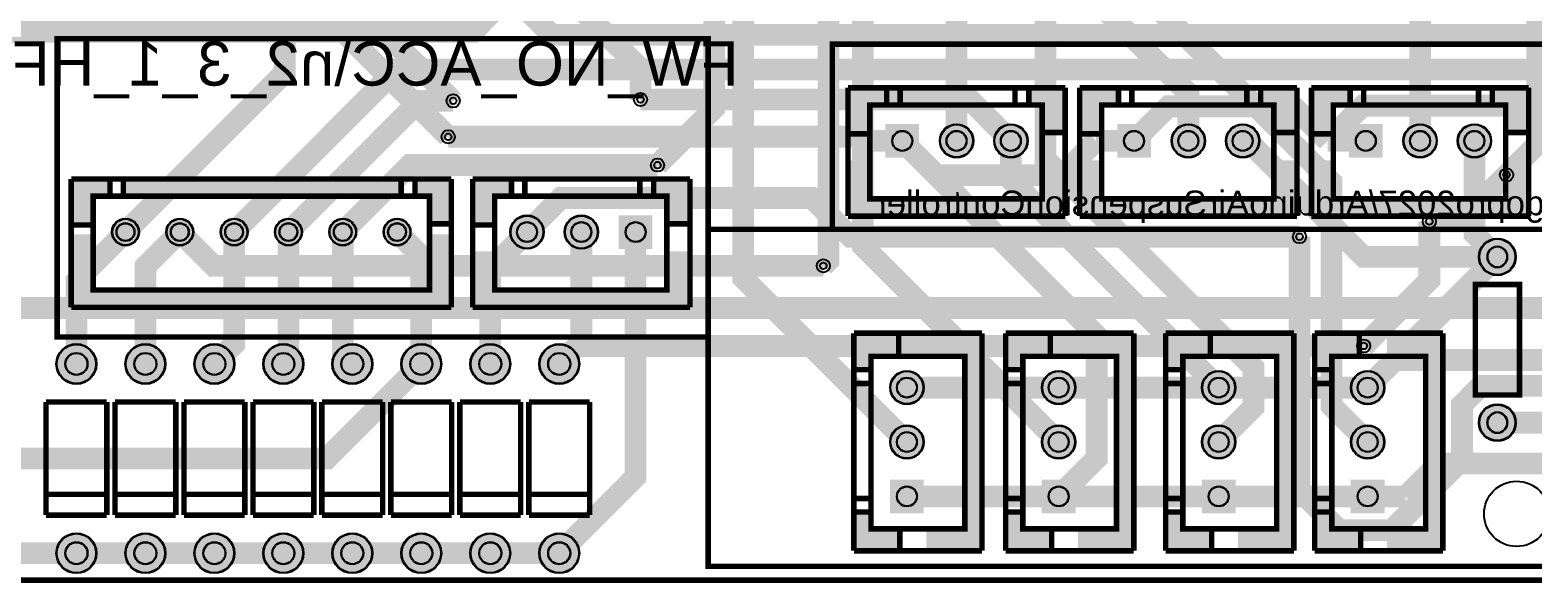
# Model space of a CAD drawing. Header units: millimetres. Extents: x -129 to 177, y 15 to 147.
# Drawn here: x 49.9 to 119.1, y 14.7 to 40.1 of the extents above; entities that cross this region are included whole.
import ezdxf

# ---------------------------------------------------------------- set-up
doc = ezdxf.new("R2010")
doc.units = ezdxf.units.MM
for name, color, linetype, true_color in [('BoardOutLine', 7, 'Continuous', 0xff00ff), ('BottomLayer', 7, 'Continuous', 0x0000ff), ('BottomSolderMaskLayer', 7, 'Continuous', 0xaa00ff), ('Document', 7, 'Continuous', 0xffffff), ('Hole', 7, 'Continuous', 0x222222), ('Multi-Layer', 7, 'Continuous', 0xc0c0c0), ('TopLayer', 7, 'Continuous', 0xff0000), ('TopSilkLayer', 7, 'Continuous', 0xffcc00), ('TopSolderMaskLayer', 7, 'Continuous', 0x800080)]:
    doc.layers.add(name, color=color, linetype=linetype, true_color=true_color)
doc.styles.get("Standard").update_dxf_attribs({"font": 'arial.ttf'})

msp = doc.modelspace()

# ---------------------------------------------------------------- hatches: boundary and pattern name
at = {"layer": 'BottomSolderMaskLayer'}
for points in [[(89.308, 35.827), (90.859, 35.827), (90.859, 34.277), (89.308, 34.277)], [(91.808, 35.052, 1), (93.359, 35.052, 1)], [(94.308, 35.052, 1), (95.859, 35.052, 1)], [(99.976, 35.827), (101.527, 35.827), (101.527, 34.277), (99.976, 34.277)], [(102.476, 35.052, 1), (104.027, 35.052, 1)], [(104.976, 35.052, 1), (106.527, 35.052, 1)], [(110.644, 35.827), (112.195, 35.827), (112.195, 34.277), (110.644, 34.277)], [(113.144, 35.052, 1), (114.695, 35.052, 1)], [(115.644, 35.052, 1), (117.195, 35.052, 1)], [(53.704, 30.861, 1), (54.954, 30.861, 1)], [(56.204, 30.861, 1), (57.454, 30.861, 1)], [(58.704, 30.861, 1), (59.954, 30.861, 1)], [(61.204, 30.861, 1), (62.454, 30.861, 1)], [(63.704, 30.861, 1), (64.954, 30.861, 1)], [(66.204, 30.861, 1), (67.454, 30.861, 1)], [(72.036, 30.861, 1), (73.587, 30.861, 1)], [(74.536, 30.861, 1), (76.087, 30.861, 1)], [(77.036, 31.636), (78.587, 31.636), (78.587, 30.086), (77.036, 30.086)], [(116.624, 29.718, 1), (118.326, 29.718, 1)], [(51.145, 24.797, 1), (52.996, 24.797, 1)], [(54.32, 24.797, 1), (56.171, 24.797, 1)], [(57.495, 24.797, 1), (59.346, 24.797, 1)], [(60.67, 24.797, 1), (62.521, 24.797, 1)], [(63.845, 24.797, 1), (65.696, 24.797, 1)], [(67.02, 24.797, 1), (68.871, 24.797, 1)], [(70.195, 24.797, 1), (72.046, 24.797, 1)], [(73.37, 24.797, 1), (75.221, 24.797, 1)], [(89.522, 23.709, 1), (91.073, 23.709, 1)], [(96.507, 23.709, 1), (98.058, 23.709, 1)], [(103.873, 23.709, 1), (105.424, 23.709, 1)], [(110.731, 23.709, 1), (112.282, 23.709, 1)], [(116.624, 22.098, 1), (118.326, 22.098, 1)], [(89.522, 21.209, 1), (91.073, 21.209, 1)], [(96.507, 21.209, 1), (98.058, 21.209, 1)], [(103.873, 21.209, 1), (105.424, 21.209, 1)], [(110.731, 21.209, 1), (112.282, 21.209, 1)], [(89.522, 17.934), (89.522, 19.484), (91.073, 19.484), (91.073, 17.934)], [(96.507, 17.934), (96.507, 19.484), (98.058, 19.484), (98.058, 17.934)], [(103.873, 17.934), (103.873, 19.484), (105.424, 19.484), (105.424, 17.934)], [(110.731, 17.934), (110.731, 19.484), (112.282, 19.484), (112.282, 17.934)], [(51.145, 16.097, 1), (52.996, 16.097, 1)], [(54.32, 16.097, 1), (56.171, 16.097, 1)], [(57.495, 16.097, 1), (59.346, 16.097, 1)], [(60.67, 16.097, 1), (62.521, 16.097, 1)], [(63.845, 16.097, 1), (65.696, 16.097, 1)], [(67.02, 16.097, 1), (68.871, 16.097, 1)], [(70.195, 16.097, 1), (72.046, 16.097, 1)], [(73.37, 16.097, 1), (75.221, 16.097, 1)]]:
    msp.add_hatch(color=256, dxfattribs=at).paths.add_polyline_path(points)
at = {"layer": 'Document'}
for points in [[(89.408, 37.465), (87.63, 37.465), (87.63, 35.433), (88.519, 35.433), (88.519, 36.703), (89.408, 36.703)], [(95.885, 37.465), (97.536, 37.465), (97.536, 35.433), (96.52, 35.433), (96.52, 36.703), (95.885, 36.703)], [(100.076, 37.465), (98.298, 37.465), (98.298, 35.433), (99.187, 35.433), (99.187, 36.703), (100.076, 36.703)], [(106.553, 37.465), (108.204, 37.465), (108.204, 35.433), (107.188, 35.433), (107.188, 36.703), (106.553, 36.703)], [(110.744, 37.465), (108.966, 37.465), (108.966, 35.433), (109.855, 35.433), (109.855, 36.703), (110.744, 36.703)], [(117.221, 37.465), (118.872, 37.465), (118.872, 35.433), (117.856, 35.433), (117.856, 36.703), (117.221, 36.703)], [(87.63, 34.163), (87.63, 31.623), (97.536, 31.623), (97.536, 34.163), (96.52, 34.163), (96.52, 32.385), (88.646, 32.385), (88.646, 34.163)], [(98.298, 34.163), (98.298, 31.623), (108.204, 31.623), (108.204, 34.163), (107.188, 34.163), (107.188, 32.385), (99.314, 32.385), (99.314, 34.163)], [(108.966, 34.163), (108.966, 31.623), (118.872, 31.623), (118.872, 34.163), (117.856, 34.163), (117.856, 32.385), (109.982, 32.385), (109.982, 34.163)], [(53.629, 32.511), (53.629, 33.311), (51.829, 33.311), (51.829, 31.161), (52.829, 31.161), (52.829, 32.511)], [(54.229, 33.311), (54.229, 32.511), (67.029, 32.511), (67.029, 33.311)], [(67.529, 32.511), (67.529, 33.311), (69.329, 33.311), (69.329, 31.161), (68.329, 31.161), (68.329, 32.511)], [(72.136, 33.274), (70.358, 33.274), (70.358, 31.242), (71.247, 31.242), (71.247, 32.512), (72.136, 32.512)], [(78.613, 33.274), (80.264, 33.274), (80.264, 31.242), (79.248, 31.242), (79.248, 32.512), (78.613, 32.512)], [(52.879, 30.761), (51.829, 30.761), (51.829, 27.411), (69.329, 27.411), (69.329, 30.761), (68.329, 30.761), (68.329, 28.211), (52.879, 28.211)], [(70.358, 29.972), (70.358, 27.432), (80.264, 27.432), (80.264, 29.972), (79.248, 29.972), (79.248, 28.194), (71.374, 28.194), (71.374, 29.972)], [(87.884, 24.511), (87.884, 26.162), (89.916, 26.162), (89.916, 25.146), (88.646, 25.146), (88.646, 24.511)], [(91.186, 16.256), (93.726, 16.256), (93.726, 26.162), (91.186, 26.162), (91.186, 25.146), (92.964, 25.146), (92.964, 17.272), (91.186, 17.272)], [(94.869, 24.511), (94.869, 26.162), (96.901, 26.162), (96.901, 25.146), (95.631, 25.146), (95.631, 24.511)], [(98.171, 16.256), (100.711, 16.256), (100.711, 26.162), (98.171, 26.162), (98.171, 25.146), (99.949, 25.146), (99.949, 17.272), (98.171, 17.272)], [(102.235, 24.511), (102.235, 26.162), (104.267, 26.162), (104.267, 25.146), (102.997, 25.146), (102.997, 24.511)], [(105.537, 16.256), (108.077, 16.256), (108.077, 26.162), (105.537, 26.162), (105.537, 25.146), (107.315, 25.146), (107.315, 17.272), (105.537, 17.272)], [(109.093, 24.511), (109.093, 26.162), (111.125, 26.162), (111.125, 25.146), (109.855, 25.146), (109.855, 24.511)], [(112.395, 16.256), (114.935, 16.256), (114.935, 26.162), (112.395, 26.162), (112.395, 25.146), (114.173, 25.146), (114.173, 17.272), (112.395, 17.272)], [(87.884, 18.034), (87.884, 16.256), (89.916, 16.256), (89.916, 17.145), (88.646, 17.145), (88.646, 18.034)], [(94.869, 18.034), (94.869, 16.256), (96.901, 16.256), (96.901, 17.145), (95.631, 17.145), (95.631, 18.034)], [(102.235, 18.034), (102.235, 16.256), (104.267, 16.256), (104.267, 17.145), (102.997, 17.145), (102.997, 18.034)], [(109.093, 18.034), (109.093, 16.256), (111.125, 16.256), (111.125, 17.145), (109.855, 17.145), (109.855, 18.034)]]:
    msp.add_hatch(color=256, dxfattribs=at).paths.add_polyline_path(points)
at = {"layer": 'Multi-Layer'}
for points in [[(89.333, 35.802), (90.833, 35.802), (90.833, 34.302), (89.333, 34.302)], [(91.833, 35.052, 1), (93.333, 35.052, 1)], [(94.333, 35.052, 1), (95.833, 35.052, 1)], [(100.001, 35.802), (101.501, 35.802), (101.501, 34.302), (100.001, 34.302)], [(102.501, 35.052, 1), (104.001, 35.052, 1)], [(105.001, 35.052, 1), (106.501, 35.052, 1)], [(110.669, 35.802), (112.169, 35.802), (112.169, 34.302), (110.669, 34.302)], [(113.169, 35.052, 1), (114.669, 35.052, 1)], [(115.669, 35.052, 1), (117.169, 35.052, 1)], [(53.729, 30.861, 1), (54.929, 30.861, 1)], [(56.229, 30.861, 1), (57.429, 30.861, 1)], [(58.729, 30.861, 1), (59.929, 30.861, 1)], [(61.229, 30.861, 1), (62.429, 30.861, 1)], [(63.729, 30.861, 1), (64.929, 30.861, 1)], [(66.229, 30.861, 1), (67.429, 30.861, 1)], [(72.061, 30.861, 1), (73.561, 30.861, 1)], [(74.561, 30.861, 1), (76.061, 30.861, 1)], [(77.061, 31.611), (78.561, 31.611), (78.561, 30.111), (77.061, 30.111)], [(116.65, 29.718, 1), (118.301, 29.718, 1)], [(51.17, 24.797, 1), (52.97, 24.797, 1)], [(54.345, 24.797, 1), (56.145, 24.797, 1)], [(57.52, 24.797, 1), (59.32, 24.797, 1)], [(60.695, 24.797, 1), (62.495, 24.797, 1)], [(63.87, 24.797, 1), (65.67, 24.797, 1)], [(67.045, 24.797, 1), (68.845, 24.797, 1)], [(70.22, 24.797, 1), (72.02, 24.797, 1)], [(73.395, 24.797, 1), (75.195, 24.797, 1)], [(89.547, 23.709, 1), (91.047, 23.709, 1)], [(96.532, 23.709, 1), (98.032, 23.709, 1)], [(103.898, 23.709, 1), (105.398, 23.709, 1)], [(110.756, 23.709, 1), (112.256, 23.709, 1)], [(116.65, 22.098, 1), (118.301, 22.098, 1)], [(89.547, 21.209, 1), (91.047, 21.209, 1)], [(96.532, 21.209, 1), (98.032, 21.209, 1)], [(103.898, 21.209, 1), (105.398, 21.209, 1)], [(110.756, 21.209, 1), (112.256, 21.209, 1)], [(89.547, 17.959), (89.547, 19.459), (91.047, 19.459), (91.047, 17.959)], [(96.532, 17.959), (96.532, 19.459), (98.032, 19.459), (98.032, 17.959)], [(103.898, 17.959), (103.898, 19.459), (105.398, 19.459), (105.398, 17.959)], [(110.756, 17.959), (110.756, 19.459), (112.256, 19.459), (112.256, 17.959)], [(51.17, 16.097, 1), (52.97, 16.097, 1)], [(54.345, 16.097, 1), (56.145, 16.097, 1)], [(57.52, 16.097, 1), (59.32, 16.097, 1)], [(60.695, 16.097, 1), (62.495, 16.097, 1)], [(63.87, 16.097, 1), (65.67, 16.097, 1)], [(67.045, 16.097, 1), (68.845, 16.097, 1)], [(70.22, 16.097, 1), (72.02, 16.097, 1)], [(73.395, 16.097, 1), (75.195, 16.097, 1)]]:
    msp.add_hatch(color=256, dxfattribs=at).paths.add_polyline_path(points)
at = {"layer": 'TopSolderMaskLayer'}
for points in [[(89.308, 35.827), (90.859, 35.827), (90.859, 34.277), (89.308, 34.277)], [(91.808, 35.052, 1), (93.359, 35.052, 1)], [(94.308, 35.052, 1), (95.859, 35.052, 1)], [(99.976, 35.827), (101.527, 35.827), (101.527, 34.277), (99.976, 34.277)], [(102.476, 35.052, 1), (104.027, 35.052, 1)], [(104.976, 35.052, 1), (106.527, 35.052, 1)], [(110.644, 35.827), (112.195, 35.827), (112.195, 34.277), (110.644, 34.277)], [(113.144, 35.052, 1), (114.695, 35.052, 1)], [(115.644, 35.052, 1), (117.195, 35.052, 1)], [(53.704, 30.861, 1), (54.954, 30.861, 1)], [(56.204, 30.861, 1), (57.454, 30.861, 1)], [(58.704, 30.861, 1), (59.954, 30.861, 1)], [(61.204, 30.861, 1), (62.454, 30.861, 1)], [(63.704, 30.861, 1), (64.954, 30.861, 1)], [(66.204, 30.861, 1), (67.454, 30.861, 1)], [(72.036, 30.861, 1), (73.587, 30.861, 1)], [(74.536, 30.861, 1), (76.087, 30.861, 1)], [(77.036, 31.636), (78.587, 31.636), (78.587, 30.086), (77.036, 30.086)], [(116.624, 29.718, 1), (118.326, 29.718, 1)], [(51.145, 24.797, 1), (52.996, 24.797, 1)], [(54.32, 24.797, 1), (56.171, 24.797, 1)], [(57.495, 24.797, 1), (59.346, 24.797, 1)], [(60.67, 24.797, 1), (62.521, 24.797, 1)], [(63.845, 24.797, 1), (65.696, 24.797, 1)], [(67.02, 24.797, 1), (68.871, 24.797, 1)], [(70.195, 24.797, 1), (72.046, 24.797, 1)], [(73.37, 24.797, 1), (75.221, 24.797, 1)], [(89.522, 23.709, 1), (91.073, 23.709, 1)], [(96.507, 23.709, 1), (98.058, 23.709, 1)], [(103.873, 23.709, 1), (105.424, 23.709, 1)], [(110.731, 23.709, 1), (112.282, 23.709, 1)], [(116.624, 22.098, 1), (118.326, 22.098, 1)], [(89.522, 21.209, 1), (91.073, 21.209, 1)], [(96.507, 21.209, 1), (98.058, 21.209, 1)], [(103.873, 21.209, 1), (105.424, 21.209, 1)], [(110.731, 21.209, 1), (112.282, 21.209, 1)], [(89.522, 17.934), (89.522, 19.484), (91.073, 19.484), (91.073, 17.934)], [(96.507, 17.934), (96.507, 19.484), (98.058, 19.484), (98.058, 17.934)], [(103.873, 17.934), (103.873, 19.484), (105.424, 19.484), (105.424, 17.934)], [(110.731, 17.934), (110.731, 19.484), (112.282, 19.484), (112.282, 17.934)], [(51.145, 16.097, 1), (52.996, 16.097, 1)], [(54.32, 16.097, 1), (56.171, 16.097, 1)], [(57.495, 16.097, 1), (59.346, 16.097, 1)], [(60.67, 16.097, 1), (62.521, 16.097, 1)], [(63.845, 16.097, 1), (65.696, 16.097, 1)], [(67.02, 16.097, 1), (68.871, 16.097, 1)], [(70.195, 16.097, 1), (72.046, 16.097, 1)], [(73.37, 16.097, 1), (75.221, 16.097, 1)]]:
    msp.add_hatch(color=256, dxfattribs=at).paths.add_polyline_path(points)

# ---------------------------------------------------------------- linework, layer by layer
at = {"layer": 'BoardOutLine', "const_width": 0.254}
msp.add_lwpolyline([(125.73, 14.859), (18.23, 14.859)], dxfattribs=at)
at = {"layer": 'BottomLayer', "const_width": 1}
for points in [[(24.684, 84.673), (24.684, 83.843), (20.031, 79.19), (20.031, 67.429), (20.644, 66.816), (20.644, 65.737), (20.184, 65.277), (20.184, 27.074), (22.38, 24.879), (22.38, 24.069), (29.696, 16.753), (44.078, 16.753), (47.772, 20.447), (63.595, 20.447), (67.945, 24.797)], [(106.934, 79.756), (111.231, 84.053), (117.571, 84.053), (124.643, 76.98), (124.643, 63.826), (129.156, 59.313), (129.156, 21.005), (126.579, 18.427), (124.219, 18.427), (122.262, 20.385), (122.262, 22.495), (120.97, 23.787), (116.711, 23.787), (115.848, 22.923), (115.848, 20.393), (112.612, 17.157), (110.202, 17.157), (108.37, 18.989), (108.37, 30.648)], [(54.329, 30.861), (61.668, 38.2), (61.668, 52.226), (63.232, 53.789), (63.232, 75.537), (59.013, 79.756), (56.642, 79.756)], [(69.41, 36.889), (65.233, 41.066), (65.233, 70.521), (66.513, 71.801), (66.513, 72.503), (68.394, 74.384), (68.394, 78.498), (67.262, 79.629), (66.675, 79.629)], [(97.155, 68.453), (113.92, 51.689), (113.92, 35.052)], [(111.506, 21.209), (109.841, 22.874), (109.841, 33.157), (100.501, 42.497), (100.501, 42.497), (100.501, 49.031), (91.707, 57.825), (87.543, 57.825), (85.979, 56.261)], [(97.282, 21.209), (88.275, 30.216), (88.275, 51.425), (83.439, 56.261)], [(91.059, 56.261), (91.059, 53.722), (96.682, 48.099), (96.682, 34.193), (106.255, 24.62), (106.255, 22.816), (104.648, 21.209)], [(103.252, 35.052), (103.252, 37.241), (98.132, 42.361), (98.132, 49.559), (94.082, 53.608), (94.082, 53.609)], [(82.756, 52.374), (82.756, 28.751), (90.297, 21.209)], [(92.584, 35.052), (92.584, 50.356), (90.699, 52.241)], [(69.184, 35.244), (63.068, 41.36), (63.068, 49.561)], [(117.901, 33.487), (119.307, 34.893), (119.307, 47.073)], [(78.816, 33.942), (81.422, 36.548), (81.422, 42.83)], [(74.6, 41.809), (78.033, 38.375), (78.033, 36.953)], [(86.687, 41.303), (86.687, 29.545), (86.45, 29.309)], [(97.282, 18.709), (99.032, 20.459), (99.032, 26.103), (90.083, 35.052)], [(104.648, 23.709), (95.083, 33.274), (95.083, 35.052)], [(117.475, 29.718), (116.419, 30.774), (116.419, 35.052)], [(111.323, 25.624), (114.344, 28.646), (114.344, 31.351)], [(52.07, 24.797), (52.07, 28.602), (54.329, 30.861)], [(55.245, 24.797), (55.245, 29.277), (56.829, 30.861)], [(58.42, 24.797), (59.329, 25.706), (59.329, 30.861)], [(61.595, 24.797), (61.829, 25.031), (61.829, 30.861)], [(64.77, 24.797), (64.329, 25.238), (64.329, 30.861)], [(66.829, 30.861), (67.945, 29.745), (67.945, 24.797)], [(71.12, 24.797), (71.12, 29.17), (72.811, 30.861)], [(74.295, 24.797), (75.312, 25.813), (75.312, 30.861)], [(74.295, 16.097), (77.811, 19.613), (77.811, 30.861)], [(111.506, 23.709), (111.506, 23.749), (117.475, 29.718)]]:
    msp.add_lwpolyline(points, dxfattribs=at)
at = {"layer": 'BottomSolderMaskLayer'}
for points in [[(117.004, 29.715), (117.004, 29.721)], [(117.946, 29.715), (117.946, 29.721)], [(117.004, 22.095), (117.004, 22.101)], [(117.946, 22.095), (117.946, 22.101)]]:
    msp.add_lwpolyline(points, close=True, dxfattribs=at)
for centre, radius in [((90.083, 35.052), 0.465), ((92.583, 35.052), 0.775), ((92.583, 35.052), 0.465), ((95.083, 35.052), 0.775), ((95.083, 35.052), 0.465), ((100.751, 35.052), 0.465), ((103.251, 35.052), 0.775), ((103.251, 35.052), 0.465), ((105.751, 35.052), 0.775), ((105.751, 35.052), 0.465), ((111.419, 35.052), 0.465), ((113.919, 35.052), 0.775), ((113.919, 35.052), 0.465), ((116.419, 35.052), 0.775), ((116.419, 35.052), 0.465), ((54.329, 30.861), 0.625), ((54.329, 30.861), 0.417), ((56.829, 30.861), 0.625), ((56.829, 30.861), 0.417), ((59.329, 30.861), 0.625), ((59.329, 30.861), 0.417), ((61.829, 30.861), 0.625), ((61.829, 30.861), 0.417), ((64.329, 30.861), 0.625), ((64.329, 30.861), 0.417), ((66.829, 30.861), 0.625), ((66.829, 30.861), 0.417), ((72.811, 30.861), 0.775), ((72.811, 30.861), 0.465), ((75.311, 30.861), 0.775), ((75.311, 30.861), 0.465), ((77.811, 30.861), 0.465), ((117.475, 29.718), 0.851), ((52.07, 24.797), 0.925), ((55.245, 24.797), 0.925), ((58.42, 24.797), 0.925), ((61.595, 24.797), 0.925), ((64.77, 24.797), 0.925), ((67.945, 24.797), 0.925), ((71.12, 24.797), 0.925), ((74.295, 24.797), 0.925), ((52.07, 24.797), 0.514), ((55.245, 24.797), 0.514), ((58.42, 24.797), 0.514), ((61.595, 24.797), 0.514), ((64.77, 24.797), 0.514), ((67.945, 24.797), 0.514), ((71.12, 24.797), 0.514), ((74.295, 24.797), 0.514), ((90.297, 23.709), 0.775), ((97.282, 23.709), 0.775), ((104.648, 23.709), 0.775), ((111.506, 23.709), 0.775), ((90.297, 23.709), 0.465), ((97.282, 23.709), 0.465), ((104.648, 23.709), 0.465), ((111.506, 23.709), 0.465), ((117.475, 22.098), 0.851), ((90.297, 21.209), 0.775), ((90.297, 21.209), 0.465), ((97.282, 21.209), 0.775), ((97.282, 21.209), 0.465), ((104.648, 21.209), 0.775), ((104.648, 21.209), 0.465), ((111.506, 21.209), 0.775), ((111.506, 21.209), 0.465), ((90.297, 18.709), 0.465), ((97.282, 18.709), 0.465), ((104.648, 18.709), 0.465), ((111.506, 18.709), 0.465), ((52.07, 16.097), 0.925), ((52.07, 16.097), 0.514), ((55.245, 16.097), 0.925), ((55.245, 16.097), 0.514), ((58.42, 16.097), 0.925), ((58.42, 16.097), 0.514), ((61.595, 16.097), 0.925), ((61.595, 16.097), 0.514), ((64.77, 16.097), 0.925), ((64.77, 16.097), 0.514), ((67.945, 16.097), 0.925), ((67.945, 16.097), 0.514), ((71.12, 16.097), 0.925), ((71.12, 16.097), 0.514), ((74.295, 16.097), 0.925), ((74.295, 16.097), 0.514)]:
    msp.add_circle(centre, radius, dxfattribs=at)
for centre, start, end in [((117.475, 29.721), 360, 540), ((117.475, 29.715), 540, 360), ((117.475, 22.101), 360, 540), ((117.475, 22.095), 540, 360)]:
    msp.add_arc(centre, 0.471, start, end, dxfattribs=at)
at = {"layer": 'Hole'}
for centre in [(69.41, 36.889), (78.033, 36.953), (69.184, 35.244), (78.816, 33.942), (117.901, 33.487), (114.344, 31.351), (108.37, 30.648), (86.45, 29.309), (111.323, 25.624)]:
    msp.add_circle(centre, 0.153, dxfattribs=at)
at = {"layer": 'Multi-Layer'}
for points in [[(117.018, 29.716), (117.018, 29.721)], [(117.932, 29.716), (117.932, 29.721)], [(117.018, 22.096), (117.018, 22.101)], [(117.932, 22.096), (117.932, 22.101)]]:
    msp.add_lwpolyline(points, close=True, dxfattribs=at)
for centre, radius in [((69.41, 36.889), 0.305), ((78.033, 36.953), 0.305), ((69.184, 35.244), 0.305), ((90.083, 35.052), 0.45), ((92.583, 35.052), 0.75), ((92.583, 35.052), 0.45), ((95.083, 35.052), 0.75), ((95.083, 35.052), 0.45), ((100.751, 35.052), 0.45), ((103.251, 35.052), 0.75), ((103.251, 35.052), 0.45), ((105.751, 35.052), 0.75), ((105.751, 35.052), 0.45), ((111.419, 35.052), 0.45), ((113.919, 35.052), 0.75), ((113.919, 35.052), 0.45), ((116.419, 35.052), 0.75), ((116.419, 35.052), 0.45), ((78.816, 33.942), 0.305), ((117.901, 33.487), 0.305), ((54.329, 30.861), 0.6), ((54.329, 30.861), 0.4), ((56.829, 30.861), 0.6), ((56.829, 30.861), 0.4), ((59.329, 30.861), 0.6), ((59.329, 30.861), 0.4), ((61.829, 30.861), 0.6), ((61.829, 30.861), 0.4), ((64.329, 30.861), 0.6), ((64.329, 30.861), 0.4), ((66.829, 30.861), 0.6), ((66.829, 30.861), 0.4), ((72.811, 30.861), 0.75), ((72.811, 30.861), 0.45), ((75.311, 30.861), 0.75), ((75.311, 30.861), 0.45), ((77.811, 30.861), 0.45), ((114.344, 31.351), 0.305), ((108.37, 30.648), 0.305), ((117.475, 29.718), 0.826), ((86.45, 29.309), 0.305), ((52.07, 24.797), 0.9), ((55.245, 24.797), 0.9), ((58.42, 24.797), 0.9), ((61.595, 24.797), 0.9), ((64.77, 24.797), 0.9), ((67.945, 24.797), 0.9), ((71.12, 24.797), 0.9), ((74.295, 24.797), 0.9), ((111.323, 25.624), 0.305), ((52.07, 24.797), 0.5), ((55.245, 24.797), 0.5), ((58.42, 24.797), 0.5), ((61.595, 24.797), 0.5), ((64.77, 24.797), 0.5), ((67.945, 24.797), 0.5), ((71.12, 24.797), 0.5), ((74.295, 24.797), 0.5), ((90.297, 23.709), 0.75), ((97.282, 23.709), 0.75), ((104.648, 23.709), 0.75), ((111.506, 23.709), 0.75), ((90.297, 23.709), 0.45), ((97.282, 23.709), 0.45), ((104.648, 23.709), 0.45), ((111.506, 23.709), 0.45), ((117.475, 22.098), 0.826), ((90.297, 21.209), 0.75), ((90.297, 21.209), 0.45), ((97.282, 21.209), 0.75), ((97.282, 21.209), 0.45), ((104.648, 21.209), 0.75), ((104.648, 21.209), 0.45), ((111.506, 21.209), 0.75), ((111.506, 21.209), 0.45), ((118.364, 17.907), 1.5), ((90.297, 18.709), 0.45), ((97.282, 18.709), 0.45), ((104.648, 18.709), 0.45), ((111.506, 18.709), 0.45), ((52.07, 16.097), 0.9), ((55.245, 16.097), 0.9), ((58.42, 16.097), 0.9), ((61.595, 16.097), 0.9), ((64.77, 16.097), 0.9), ((67.945, 16.097), 0.9), ((71.12, 16.097), 0.9), ((74.295, 16.097), 0.9), ((52.07, 16.097), 0.5), ((55.245, 16.097), 0.5), ((58.42, 16.097), 0.5), ((61.595, 16.097), 0.5), ((64.77, 16.097), 0.5), ((67.945, 16.097), 0.5), ((71.12, 16.097), 0.5), ((74.295, 16.097), 0.5)]:
    msp.add_circle(centre, radius, dxfattribs=at)
for centre, start, end in [((117.475, 29.721), 360, 540), ((117.475, 29.716), 540, 360), ((117.475, 22.101), 360, 540), ((117.475, 22.096), 540, 360)]:
    msp.add_arc(centre, 0.457, start, end, dxfattribs=at)
at = {"layer": 'TopLayer', "const_width": 1}
for points in [[(59.329, 30.861), (66.804, 38.336), (121.944, 38.336), (129.699, 46.092), (129.699, 69.527), (119.597, 79.629), (116.967, 79.629)], [(50.432, 58.179), (50.092, 58.179), (44.484, 52.57), (29.839, 52.57), (26.595, 55.814), (19.652, 55.814), (19.187, 55.348), (19.187, 43.932), (35.748, 27.371), (125.22, 27.371), (129.425, 23.166), (129.425, 18.963)], [(72.06, 41.809), (73.94, 39.928), (119.144, 39.928), (124.361, 45.145)], [(23.241, 44.069), (25.503, 41.808), (45.081, 41.808), (46.822, 40.067), (70.318, 40.067), (72.06, 41.809)], [(61.829, 30.861), (67.858, 36.889), (69.41, 36.889)], [(78.033, 36.953), (93.183, 36.953), (95.083, 35.052)], [(109.669, 35.052), (108.081, 36.64), (102.339, 36.64), (100.751, 35.052)], [(120.464, 35.052), (118.844, 36.672), (111.289, 36.672), (109.669, 35.052)], [(88.333, 35.052), (88.141, 35.244), (69.184, 35.244)], [(90.083, 35.052), (88.333, 35.052)], [(99.001, 35.052), (97.424, 33.476), (91.66, 33.476), (90.083, 35.052)], [(100.751, 35.052), (99.001, 35.052)], [(117.475, 29.718), (111.325, 29.718), (105.991, 35.052), (105.751, 35.052)], [(111.419, 35.052), (109.669, 35.052)], [(64.329, 30.861), (67.411, 33.942), (78.816, 33.942)], [(114.344, 31.351), (115.765, 31.351), (117.901, 33.487)], [(108.37, 30.648), (87.704, 30.648), (85.926, 32.426), (74.376, 32.426), (72.811, 30.861)], [(56.829, 30.861), (58.381, 29.309), (86.45, 29.309)], [(74.295, 24.797), (75.122, 25.624), (111.323, 25.624)], [(111.506, 23.709), (112.776, 24.979), (125.349, 24.979)], [(90.297, 23.709), (97.282, 23.709)], [(97.282, 23.709), (104.648, 23.709)], [(104.648, 23.709), (111.506, 23.709)], [(117.475, 22.098), (120.269, 22.098)], [(52.07, 16.097), (36.374, 16.097), (32.786, 19.685)], [(123.599, 19.979), (123.353, 20.225), (114.773, 20.225), (113.257, 18.709)], [(97.282, 18.709), (90.297, 18.709)], [(104.648, 18.709), (97.282, 18.709)], [(111.506, 18.709), (104.648, 18.709)], [(112.382, 18.709), (111.506, 18.709)], [(112.382, 18.709), (113.257, 18.709)], [(55.245, 16.097), (52.07, 16.097)], [(58.42, 16.097), (55.245, 16.097)], [(61.595, 16.097), (58.42, 16.097)], [(64.77, 16.097), (61.595, 16.097)], [(67.945, 16.097), (64.77, 16.097)], [(67.945, 16.097), (71.12, 16.097)], [(71.12, 16.097), (74.295, 16.097)]]:
    msp.add_lwpolyline(points, dxfattribs=at)
at = {"layer": 'TopSilkLayer', "const_width": 0.254}
for points in [[(51.181, 39.751), (81.153, 39.751), (81.153, 26.035), (51.181, 26.035), (51.181, 39.751)], [(86.868, 39.497), (130.429, 39.497), (130.429, 30.988), (86.868, 30.988), (86.868, 39.497)], [(88.593, 36.703), (96.52, 36.703), (96.52, 32.385), (88.593, 32.385), (88.593, 36.703)], [(99.261, 36.703), (107.188, 36.703), (107.188, 32.385), (99.261, 32.385), (99.261, 36.703)], [(109.929, 36.703), (117.856, 36.703), (117.856, 32.385), (109.929, 32.385), (109.929, 36.703)], [(52.839, 32.512), (68.326, 32.512), (68.326, 28.194), (52.839, 28.194), (52.839, 32.512)], [(71.321, 32.512), (79.248, 32.512), (79.248, 28.194), (71.321, 28.194), (71.321, 32.512)], [(81.153, 30.988), (130.429, 30.988), (130.429, 15.494), (81.153, 15.494), (81.153, 30.988)], [(118.491, 28.448), (118.491, 23.368), (116.459, 23.368), (116.459, 28.448), (118.491, 28.448)], [(88.646, 17.219), (88.646, 25.146), (92.964, 25.146), (92.964, 17.219), (88.646, 17.219)], [(95.631, 17.219), (95.631, 25.146), (99.949, 25.146), (99.949, 17.219), (95.631, 17.219)], [(102.997, 17.219), (102.997, 25.146), (107.315, 25.146), (107.315, 17.219), (102.997, 17.219)], [(109.855, 17.219), (109.855, 25.146), (114.173, 25.146), (114.173, 17.219), (109.855, 17.219)]]:
    msp.add_lwpolyline(points, close=True, dxfattribs=at)
for points in [[(87.583, 37.492), (97.583, 37.492)], [(87.583, 31.592), (87.583, 37.492)], [(89.368, 37.492), (89.368, 36.703)], [(89.984, 37.492), (89.984, 36.703)], [(95.275, 37.492), (95.275, 36.703)], [(95.91, 37.492), (95.91, 36.703)], [(97.583, 31.592), (97.583, 37.492)], [(98.251, 37.492), (108.251, 37.492)], [(98.251, 31.592), (98.251, 37.492)], [(100.036, 37.492), (100.036, 36.703)], [(100.652, 37.492), (100.652, 36.703)], [(105.943, 37.492), (105.943, 36.703)], [(106.578, 37.492), (106.578, 36.703)], [(108.251, 31.592), (108.251, 37.492)], [(108.919, 37.492), (118.919, 37.492)], [(108.919, 31.592), (108.919, 37.492)], [(110.704, 37.492), (110.704, 36.703)], [(111.32, 37.492), (111.32, 36.703)], [(116.611, 37.492), (116.611, 36.703)], [(117.246, 37.492), (117.246, 36.703)], [(118.919, 31.592), (118.919, 37.492)], [(87.583, 35.376), (88.586, 35.376)], [(96.58, 35.433), (97.583, 35.433)], [(98.251, 35.376), (99.254, 35.376)], [(107.248, 35.433), (108.251, 35.433)], [(108.919, 35.376), (109.922, 35.376)], [(117.916, 35.433), (118.919, 35.433)], [(51.829, 33.301), (69.329, 33.301)], [(51.829, 27.401), (51.829, 33.301)], [(53.613, 33.301), (53.613, 32.512)], [(54.23, 33.301), (54.23, 32.512)], [(67.021, 33.301), (67.021, 32.512)], [(67.656, 33.301), (67.656, 32.512)], [(69.329, 27.401), (69.329, 33.301)], [(70.311, 33.301), (80.311, 33.301)], [(70.311, 27.401), (70.311, 33.301)], [(72.096, 33.301), (72.096, 32.512)], [(72.712, 33.301), (72.712, 32.512)], [(78.003, 33.301), (78.003, 32.512)], [(78.638, 33.301), (78.638, 32.512)], [(80.311, 27.401), (80.311, 33.301)], [(51.829, 31.185), (52.832, 31.185)], [(68.326, 31.242), (69.329, 31.242)], [(70.311, 31.185), (71.314, 31.185)], [(79.308, 31.242), (80.311, 31.242)], [(87.583, 31.592), (97.583, 31.592)], [(98.251, 31.592), (108.251, 31.592)], [(108.919, 31.592), (118.919, 31.592)], [(51.829, 27.401), (69.329, 27.401)], [(70.311, 27.401), (80.311, 27.401)], [(93.757, 26.209), (87.857, 26.209)], [(87.857, 16.209), (87.857, 26.209)], [(89.916, 25.206), (89.916, 26.209)], [(93.757, 16.209), (93.757, 26.209)], [(100.742, 26.209), (94.842, 26.209)], [(94.842, 16.209), (94.842, 26.209)], [(96.901, 25.206), (96.901, 26.209)], [(100.742, 16.209), (100.742, 26.209)], [(108.108, 26.209), (102.208, 26.209)], [(102.208, 16.209), (102.208, 26.209)], [(104.267, 25.206), (104.267, 26.209)], [(108.108, 16.209), (108.108, 26.209)], [(114.966, 26.209), (109.066, 26.209)], [(109.066, 16.209), (109.066, 26.209)], [(111.125, 25.206), (111.125, 26.209)], [(114.966, 16.209), (114.966, 26.209)], [(87.857, 24.536), (88.646, 24.536)], [(94.842, 24.536), (95.631, 24.536)], [(102.208, 24.536), (102.997, 24.536)], [(109.066, 24.536), (109.855, 24.536)], [(87.857, 23.901), (88.646, 23.901)], [(94.842, 23.901), (95.631, 23.901)], [(102.208, 23.901), (102.997, 23.901)], [(109.066, 23.901), (109.855, 23.901)], [(50.67, 23.047), (53.47, 23.047)], [(50.67, 17.847), (50.67, 23.047)], [(53.47, 17.847), (53.47, 23.047)], [(53.845, 23.047), (56.645, 23.047)], [(53.845, 17.847), (53.845, 23.047)], [(56.645, 17.847), (56.645, 23.047)], [(57.02, 23.047), (59.82, 23.047)], [(57.02, 17.847), (57.02, 23.047)], [(59.82, 17.847), (59.82, 23.047)], [(60.195, 23.047), (62.995, 23.047)], [(60.195, 17.847), (60.195, 23.047)], [(62.995, 17.847), (62.995, 23.047)], [(63.37, 23.047), (66.17, 23.047)], [(63.37, 17.847), (63.37, 23.047)], [(66.17, 17.847), (66.17, 23.047)], [(66.545, 23.047), (69.345, 23.047)], [(66.545, 17.847), (66.545, 23.047)], [(69.345, 17.847), (69.345, 23.047)], [(69.72, 23.047), (72.52, 23.047)], [(69.72, 17.847), (69.72, 23.047)], [(72.52, 17.847), (72.52, 23.047)], [(72.895, 23.047), (75.695, 23.047)], [(72.895, 17.847), (72.895, 23.047)], [(75.695, 17.847), (75.695, 23.047)], [(50.67, 18.806), (53.47, 18.806)], [(53.845, 18.806), (56.645, 18.806)], [(57.02, 18.806), (59.82, 18.806)], [(60.195, 18.806), (62.995, 18.806)], [(63.37, 18.806), (66.17, 18.806)], [(66.545, 18.806), (69.345, 18.806)], [(69.72, 18.806), (72.52, 18.806)], [(72.895, 18.806), (75.695, 18.806)], [(87.857, 18.61), (88.646, 18.61)], [(94.842, 18.61), (95.631, 18.61)], [(102.208, 18.61), (102.997, 18.61)], [(109.066, 18.61), (109.855, 18.61)], [(87.857, 17.993), (88.646, 17.993)], [(94.842, 17.993), (95.631, 17.993)], [(102.208, 17.993), (102.997, 17.993)], [(109.066, 17.993), (109.855, 17.993)], [(50.67, 17.847), (53.47, 17.847)], [(53.845, 17.847), (56.645, 17.847)], [(57.02, 17.847), (59.82, 17.847)], [(60.195, 17.847), (62.995, 17.847)], [(63.37, 17.847), (66.17, 17.847)], [(66.545, 17.847), (69.345, 17.847)], [(69.72, 17.847), (72.52, 17.847)], [(72.895, 17.847), (75.695, 17.847)], [(89.973, 16.209), (89.973, 17.212)], [(96.958, 16.209), (96.958, 17.212)], [(104.324, 16.209), (104.324, 17.212)], [(111.182, 16.209), (111.182, 17.212)], [(93.757, 16.209), (87.857, 16.209)], [(100.742, 16.209), (94.842, 16.209)], [(108.108, 16.209), (102.208, 16.209)], [(114.966, 16.209), (109.066, 16.209)]]:
    msp.add_lwpolyline(points, dxfattribs=at)
at = {"layer": 'TopSolderMaskLayer'}
for points in [[(117.004, 29.715), (117.004, 29.721)], [(117.946, 29.715), (117.946, 29.721)], [(117.004, 22.095), (117.004, 22.101)], [(117.946, 22.095), (117.946, 22.101)]]:
    msp.add_lwpolyline(points, close=True, dxfattribs=at)
for centre, radius in [((90.083, 35.052), 0.465), ((92.583, 35.052), 0.775), ((92.583, 35.052), 0.465), ((95.083, 35.052), 0.775), ((95.083, 35.052), 0.465), ((100.751, 35.052), 0.465), ((103.251, 35.052), 0.775), ((103.251, 35.052), 0.465), ((105.751, 35.052), 0.775), ((105.751, 35.052), 0.465), ((111.419, 35.052), 0.465), ((113.919, 35.052), 0.775), ((113.919, 35.052), 0.465), ((116.419, 35.052), 0.775), ((116.419, 35.052), 0.465), ((54.329, 30.861), 0.625), ((54.329, 30.861), 0.417), ((56.829, 30.861), 0.625), ((56.829, 30.861), 0.417), ((59.329, 30.861), 0.625), ((59.329, 30.861), 0.417), ((61.829, 30.861), 0.625), ((61.829, 30.861), 0.417), ((64.329, 30.861), 0.625), ((64.329, 30.861), 0.417), ((66.829, 30.861), 0.625), ((66.829, 30.861), 0.417), ((72.811, 30.861), 0.775), ((72.811, 30.861), 0.465), ((75.311, 30.861), 0.775), ((75.311, 30.861), 0.465), ((77.811, 30.861), 0.465), ((117.475, 29.718), 0.851), ((52.07, 24.797), 0.925), ((55.245, 24.797), 0.925), ((58.42, 24.797), 0.925), ((61.595, 24.797), 0.925), ((64.77, 24.797), 0.925), ((67.945, 24.797), 0.925), ((71.12, 24.797), 0.925), ((74.295, 24.797), 0.925), ((52.07, 24.797), 0.514), ((55.245, 24.797), 0.514), ((58.42, 24.797), 0.514), ((61.595, 24.797), 0.514), ((64.77, 24.797), 0.514), ((67.945, 24.797), 0.514), ((71.12, 24.797), 0.514), ((74.295, 24.797), 0.514), ((90.297, 23.709), 0.775), ((97.282, 23.709), 0.775), ((104.648, 23.709), 0.775), ((111.506, 23.709), 0.775), ((90.297, 23.709), 0.465), ((97.282, 23.709), 0.465), ((104.648, 23.709), 0.465), ((111.506, 23.709), 0.465), ((117.475, 22.098), 0.851), ((90.297, 21.209), 0.775), ((90.297, 21.209), 0.465), ((97.282, 21.209), 0.775), ((97.282, 21.209), 0.465), ((104.648, 21.209), 0.775), ((104.648, 21.209), 0.465), ((111.506, 21.209), 0.775), ((111.506, 21.209), 0.465), ((90.297, 18.709), 0.465), ((97.282, 18.709), 0.465), ((104.648, 18.709), 0.465), ((111.506, 18.709), 0.465), ((52.07, 16.097), 0.925), ((52.07, 16.097), 0.514), ((55.245, 16.097), 0.925), ((55.245, 16.097), 0.514), ((58.42, 16.097), 0.925), ((58.42, 16.097), 0.514), ((61.595, 16.097), 0.925), ((61.595, 16.097), 0.514), ((64.77, 16.097), 0.925), ((64.77, 16.097), 0.514), ((67.945, 16.097), 0.925), ((67.945, 16.097), 0.514), ((71.12, 16.097), 0.925), ((71.12, 16.097), 0.514), ((74.295, 16.097), 0.925), ((74.295, 16.097), 0.514)]:
    msp.add_circle(centre, radius, dxfattribs=at)
for centre, start, end in [((117.475, 29.721), 360, 540), ((117.475, 29.715), 540, 360), ((117.475, 22.101), 360, 540), ((117.475, 22.095), 540, 360)]:
    msp.add_arc(centre, 0.471, start, end, dxfattribs=at)

# ---------------------------------------------------------------- texts
at = {"layer": 'BottomSilkLayer', "text_generation_flag": 2}
for s, height, p in [('FW_NO_ACC\\n2_3_1_HF', 2.032, (82.55, 37.592)), ('github.com/gopro2027/ArduinoAirSuspensionController', 1.143, (127.889, 31.623))]:
    msp.add_text(s, height=height, dxfattribs=at).set_placement(p)

doc.saveas('drawing.dxf')
